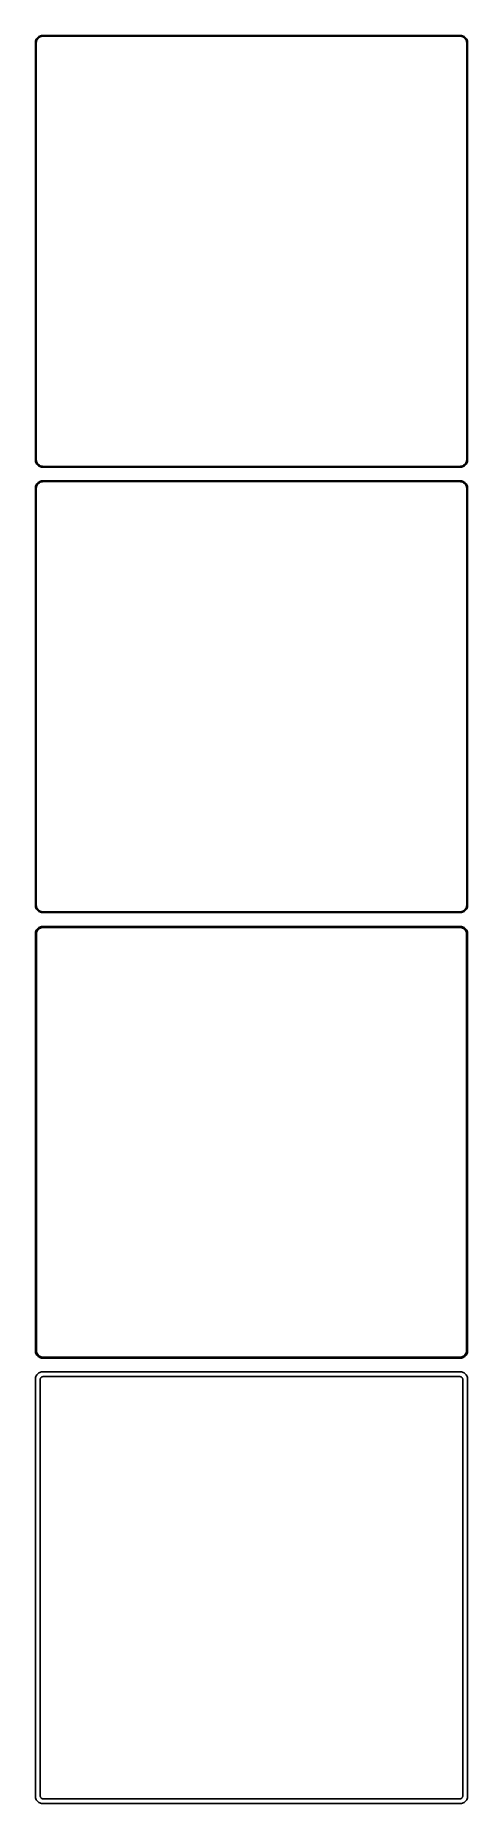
# Model space of a CAD drawing. Header units: metres. Extents: x -142 to 142, y 1034 to 2200.
import ezdxf

# ---------------------------------------------------------------- set-up
doc = ezdxf.new("R2010")
doc.units = ezdxf.units.M

msp = doc.modelspace()

# ---------------------------------------------------------------- linework, layer by layer
for p, q in [((-142.461, 2196.13), (-142.5, 2195.5)), ((-142.5, 2195.5), (-142.5, 1920.5)), ((-142.343, 2196.74), (-142.461, 2196.13)), ((-142.149, 2197.34), (-142.343, 2196.74)), ((-141.882, 2197.91), (-142.149, 2197.34)), ((-142, 2195.25), (-141.963, 2195.85)), ((-142, 1920.75), (-142, 2195.25)), ((-141.963, 2195.85), (-141.851, 2196.43)), ((-141.545, 2198.44), (-141.882, 2197.91)), ((-141.851, 2196.43), (-141.666, 2197)), ((-141.666, 2197), (-141.412, 2197.54)), ((-141.145, 2198.92), (-141.545, 2198.44)), ((-141.412, 2197.54), (-141.093, 2198.04)), ((-140.687, 2199.35), (-141.145, 2198.92)), ((-141.093, 2198.04), (-140.713, 2198.5)), ((-140.713, 2198.5), (-140.278, 2198.91)), ((-140.179, 2199.72), (-140.687, 2199.35)), ((-140.278, 2198.91), (-139.795, 2199.26)), ((-139.629, 2200.02), (-140.179, 2199.72)), ((-139.795, 2199.26), (-139.272, 2199.55)), ((-139.045, 2200.26), (-139.629, 2200.02)), ((-139.272, 2199.55), (-138.718, 2199.77)), ((-138.437, 2200.41), (-139.045, 2200.26)), ((-138.718, 2199.77), (-138.14, 2199.92)), ((-137.814, 2200.49), (-138.437, 2200.41)), ((-138.14, 2199.92), (-137.548, 2199.99)), ((137.814, 2200.49), (-137.814, 2200.49)), ((-137.548, 2199.99), (137.548, 2199.99)), ((137.548, 2199.99), (138.14, 2199.92)), ((138.437, 2200.41), (137.814, 2200.49)), ((138.14, 2199.92), (138.718, 2199.77)), ((139.045, 2200.26), (138.437, 2200.41)), ((138.718, 2199.77), (139.272, 2199.55)), ((139.629, 2200.02), (139.045, 2200.26)), ((139.272, 2199.55), (139.795, 2199.26)), ((140.179, 2199.72), (139.629, 2200.02)), ((139.795, 2199.26), (140.278, 2198.91)), ((140.687, 2199.35), (140.179, 2199.72)), ((140.278, 2198.91), (140.713, 2198.5)), ((141.145, 2198.92), (140.687, 2199.35)), ((140.713, 2198.5), (141.093, 2198.04)), ((141.093, 2198.04), (141.412, 2197.54)), ((141.545, 2198.44), (141.145, 2198.92)), ((141.412, 2197.54), (141.666, 2197)), ((141.882, 2197.91), (141.545, 2198.44)), ((141.666, 2197), (141.851, 2196.43)), ((141.851, 2196.43), (141.963, 2195.85)), ((142.149, 2197.34), (141.882, 2197.91)), ((141.963, 2195.85), (142, 2195.25)), ((142, 2195.25), (142, 1920.75)), ((142.343, 2196.74), (142.149, 2197.34)), ((142.461, 2196.13), (142.343, 2196.74)), ((142.5, 2195.5), (142.461, 2196.13)), ((142.5, 1920.5), (142.5, 2195.5)), ((-142.5, 1920.5), (-142.461, 1919.87)), ((-142.461, 1919.87), (-142.343, 1919.26)), ((-142.343, 1919.26), (-142.149, 1918.66)), ((-142.149, 1918.66), (-141.882, 1918.09)), ((-141.963, 1920.15), (-142, 1920.75)), ((-141.851, 1919.57), (-141.963, 1920.15)), ((-141.882, 1918.09), (-141.545, 1917.56)), ((-141.666, 1919), (-141.851, 1919.57)), ((-141.412, 1918.46), (-141.666, 1919)), ((-141.545, 1917.56), (-141.145, 1917.08)), ((-141.093, 1917.96), (-141.412, 1918.46)), ((-141.145, 1917.08), (-140.687, 1916.65)), ((-140.713, 1917.5), (-141.093, 1917.96)), ((-140.278, 1917.09), (-140.713, 1917.5)), ((-140.687, 1916.65), (-140.179, 1916.28)), ((-139.795, 1916.74), (-140.278, 1917.09)), ((-140.179, 1916.28), (-139.629, 1915.98)), ((-139.272, 1916.45), (-139.795, 1916.74)), ((-139.629, 1915.98), (-139.045, 1915.74)), ((-138.718, 1916.23), (-139.272, 1916.45)), ((-139.045, 1915.74), (-138.437, 1915.59)), ((-138.14, 1916.08), (-138.718, 1916.23)), ((-138.437, 1915.59), (-137.814, 1915.51)), ((-137.548, 1916.01), (-138.14, 1916.08)), ((-137.814, 1915.51), (137.814, 1915.51)), ((137.548, 1916.01), (-137.548, 1916.01)), ((138.14, 1916.08), (137.548, 1916.01)), ((137.814, 1915.51), (138.437, 1915.59)), ((138.718, 1916.23), (138.14, 1916.08)), ((138.437, 1915.59), (139.045, 1915.74)), ((139.272, 1916.45), (138.718, 1916.23)), ((139.045, 1915.74), (139.629, 1915.98)), ((139.795, 1916.74), (139.272, 1916.45)), ((139.629, 1915.98), (140.179, 1916.28)), ((140.278, 1917.09), (139.795, 1916.74)), ((140.179, 1916.28), (140.687, 1916.65)), ((140.713, 1917.5), (140.278, 1917.09)), ((140.687, 1916.65), (141.145, 1917.08)), ((141.093, 1917.96), (140.713, 1917.5)), ((141.412, 1918.46), (141.093, 1917.96)), ((141.145, 1917.08), (141.545, 1917.56)), ((141.666, 1919), (141.412, 1918.46)), ((141.545, 1917.56), (141.882, 1918.09)), ((141.851, 1919.57), (141.666, 1919)), ((141.963, 1920.15), (141.851, 1919.57)), ((141.882, 1918.09), (142.149, 1918.66)), ((142, 1920.75), (141.963, 1920.15)), ((142.149, 1918.66), (142.343, 1919.26)), ((142.343, 1919.26), (142.461, 1919.87)), ((142.461, 1919.87), (142.5, 1920.5)), ((-142.343, 1902.74), (-142.461, 1902.13)), ((-142.149, 1903.34), (-142.343, 1902.74)), ((-141.882, 1903.91), (-142.149, 1903.34)), ((-141.963, 1901.85), (-141.851, 1902.43)), ((-141.545, 1904.44), (-141.882, 1903.91)), ((-141.851, 1902.43), (-141.666, 1903)), ((-141.666, 1903), (-141.412, 1903.54)), ((-141.145, 1904.92), (-141.545, 1904.44)), ((-141.412, 1903.54), (-141.093, 1904.04)), ((-140.687, 1905.35), (-141.145, 1904.92)), ((-141.093, 1904.04), (-140.713, 1904.5)), ((-140.713, 1904.5), (-140.278, 1904.91)), ((-140.179, 1905.72), (-140.687, 1905.35)), ((-140.278, 1904.91), (-139.795, 1905.26)), ((-139.629, 1906.02), (-140.179, 1905.72)), ((-139.795, 1905.26), (-139.272, 1905.55)), ((-139.045, 1906.26), (-139.629, 1906.02)), ((-139.272, 1905.55), (-138.718, 1905.77)), ((-138.437, 1906.41), (-139.045, 1906.26)), ((-138.718, 1905.77), (-138.14, 1905.92)), ((-137.814, 1906.49), (-138.437, 1906.41)), ((-138.14, 1905.92), (-137.548, 1905.99)), ((137.814, 1906.49), (-137.814, 1906.49)), ((-137.548, 1905.99), (137.548, 1905.99)), ((137.548, 1905.99), (138.14, 1905.92)), ((138.437, 1906.41), (137.814, 1906.49)), ((138.14, 1905.92), (138.718, 1905.77)), ((139.045, 1906.26), (138.437, 1906.41)), ((138.718, 1905.77), (139.272, 1905.55)), ((139.629, 1906.02), (139.045, 1906.26)), ((139.272, 1905.55), (139.795, 1905.26)), ((140.179, 1905.72), (139.629, 1906.02)), ((139.795, 1905.26), (140.278, 1904.91)), ((140.687, 1905.35), (140.179, 1905.72)), ((140.278, 1904.91), (140.713, 1904.5)), ((141.145, 1904.92), (140.687, 1905.35)), ((140.713, 1904.5), (141.093, 1904.04)), ((141.093, 1904.04), (141.412, 1903.54)), ((141.545, 1904.44), (141.145, 1904.92)), ((141.412, 1903.54), (141.666, 1903)), ((141.882, 1903.91), (141.545, 1904.44)), ((141.666, 1903), (141.851, 1902.43)), ((141.851, 1902.43), (141.963, 1901.85)), ((142.149, 1903.34), (141.882, 1903.91)), ((142.343, 1902.74), (142.149, 1903.34)), ((142.461, 1902.13), (142.343, 1902.74)), ((-142.461, 1902.13), (-142.5, 1901.5)), ((-142.5, 1901.5), (-142.5, 1626.5)), ((-142, 1901.25), (-141.963, 1901.85)), ((-142, 1626.75), (-142, 1901.25)), ((141.963, 1901.85), (142, 1901.25)), ((142, 1901.25), (142, 1626.75)), ((142.5, 1901.5), (142.461, 1902.13)), ((142.5, 1626.5), (142.5, 1901.5)), ((-142.5, 1626.5), (-142.461, 1625.87)), ((-142.461, 1625.87), (-142.343, 1625.26)), ((-142.343, 1625.26), (-142.149, 1624.66)), ((-142.149, 1624.66), (-141.882, 1624.09)), ((-141.963, 1626.15), (-142, 1626.75)), ((-141.851, 1625.57), (-141.963, 1626.15)), ((-141.882, 1624.09), (-141.545, 1623.56)), ((-141.666, 1625), (-141.851, 1625.57)), ((-141.412, 1624.46), (-141.666, 1625)), ((-141.545, 1623.56), (-141.145, 1623.08)), ((-141.093, 1623.96), (-141.412, 1624.46)), ((-141.145, 1623.08), (-140.687, 1622.65)), ((-140.713, 1623.5), (-141.093, 1623.96)), ((-140.278, 1623.09), (-140.713, 1623.5)), ((-140.687, 1622.65), (-140.179, 1622.28)), ((-139.795, 1622.74), (-140.278, 1623.09)), ((-140.179, 1622.28), (-139.629, 1621.98)), ((-139.272, 1622.45), (-139.795, 1622.74)), ((-138.718, 1622.23), (-139.272, 1622.45)), ((-138.14, 1622.08), (-138.718, 1622.23)), ((138.718, 1622.23), (138.14, 1622.08)), ((139.272, 1622.45), (138.718, 1622.23)), ((139.795, 1622.74), (139.272, 1622.45)), ((139.629, 1621.98), (140.179, 1622.28)), ((140.278, 1623.09), (139.795, 1622.74)), ((140.179, 1622.28), (140.687, 1622.65)), ((140.713, 1623.5), (140.278, 1623.09)), ((140.687, 1622.65), (141.145, 1623.08)), ((141.093, 1623.96), (140.713, 1623.5)), ((141.412, 1624.46), (141.093, 1623.96)), ((141.145, 1623.08), (141.545, 1623.56)), ((141.666, 1625), (141.412, 1624.46)), ((141.545, 1623.56), (141.882, 1624.09)), ((141.851, 1625.57), (141.666, 1625)), ((141.963, 1626.15), (141.851, 1625.57)), ((141.882, 1624.09), (142.149, 1624.66)), ((142, 1626.75), (141.963, 1626.15)), ((142.149, 1624.66), (142.343, 1625.26)), ((142.343, 1625.26), (142.461, 1625.87)), ((142.461, 1625.87), (142.5, 1626.5)), ((-141.545, 1610.44), (-141.882, 1609.91)), ((-141.145, 1610.92), (-141.545, 1610.44)), ((-140.687, 1611.35), (-141.145, 1610.92)), ((-140.179, 1611.72), (-140.687, 1611.35)), ((-140.588, 1610.38), (-140.168, 1610.78)), ((-139.629, 1612.02), (-140.179, 1611.72)), ((-140.168, 1610.78), (-139.703, 1611.12)), ((-139.703, 1611.12), (-139.199, 1611.39)), ((-139.629, 1621.98), (-139.045, 1621.74)), ((-139.045, 1612.26), (-139.629, 1612.02)), ((-139.199, 1611.39), (-138.665, 1611.6)), ((-139.045, 1621.74), (-138.437, 1621.59)), ((-138.437, 1612.41), (-139.045, 1612.26)), ((-138.665, 1611.6), (-138.108, 1611.75)), ((-138.437, 1621.59), (-137.814, 1621.51)), ((-137.814, 1612.49), (-138.437, 1612.41)), ((-137.548, 1622.01), (-138.14, 1622.08)), ((-138.108, 1611.75), (-137.537, 1611.82)), ((-137.814, 1621.51), (137.814, 1621.51)), ((137.814, 1612.49), (-137.814, 1612.49)), ((137.548, 1622.01), (-137.548, 1622.01)), ((-137.537, 1611.82), (137.537, 1611.82)), ((137.537, 1611.82), (138.108, 1611.75)), ((138.14, 1622.08), (137.548, 1622.01)), ((137.814, 1621.51), (138.437, 1621.59)), ((138.437, 1612.41), (137.814, 1612.49)), ((138.108, 1611.75), (138.665, 1611.6)), ((138.437, 1621.59), (139.045, 1621.74)), ((139.045, 1612.26), (138.437, 1612.41)), ((138.665, 1611.6), (139.199, 1611.39)), ((139.045, 1621.74), (139.629, 1621.98)), ((139.629, 1612.02), (139.045, 1612.26)), ((139.199, 1611.39), (139.703, 1611.12)), ((140.179, 1611.72), (139.629, 1612.02)), ((139.703, 1611.12), (140.168, 1610.78)), ((140.168, 1610.78), (140.588, 1610.38)), ((140.687, 1611.35), (140.179, 1611.72)), ((141.145, 1610.92), (140.687, 1611.35)), ((141.545, 1610.44), (141.145, 1610.92)), ((141.882, 1609.91), (141.545, 1610.44)), ((-142.461, 1608.13), (-142.5, 1607.5)), ((-142.5, 1607.5), (-142.5, 1332.5)), ((-142.343, 1608.74), (-142.461, 1608.13)), ((-142.149, 1609.34), (-142.343, 1608.74)), ((-141.882, 1609.91), (-142.149, 1609.34)), ((-141.828, 1607.25), (-141.792, 1607.82)), ((-141.828, 1332.75), (-141.828, 1607.25)), ((-141.792, 1607.82), (-141.685, 1608.39)), ((-141.685, 1608.39), (-141.507, 1608.94)), ((-141.507, 1608.94), (-141.262, 1609.46)), ((-141.262, 1609.46), (-140.954, 1609.94)), ((-140.954, 1609.94), (-140.588, 1610.38)), ((140.588, 1610.38), (140.954, 1609.94)), ((140.954, 1609.94), (141.262, 1609.46)), ((141.262, 1609.46), (141.507, 1608.94)), ((141.507, 1608.94), (141.685, 1608.39)), ((141.685, 1608.39), (141.792, 1607.82)), ((141.792, 1607.82), (141.828, 1607.25)), ((141.828, 1607.25), (141.828, 1332.75)), ((142.149, 1609.34), (141.882, 1609.91)), ((142.343, 1608.74), (142.149, 1609.34)), ((142.461, 1608.13), (142.343, 1608.74)), ((142.5, 1607.5), (142.461, 1608.13)), ((142.5, 1332.5), (142.5, 1607.5)), ((-142.5, 1332.5), (-142.461, 1331.87)), ((-142.461, 1331.87), (-142.343, 1331.26)), ((-142.343, 1331.26), (-142.149, 1330.66)), ((-142.149, 1330.66), (-141.882, 1330.09)), ((-141.792, 1332.18), (-141.828, 1332.75)), ((-141.685, 1331.61), (-141.792, 1332.18)), ((-141.507, 1331.06), (-141.685, 1331.61)), ((-141.262, 1330.54), (-141.507, 1331.06)), ((-140.954, 1330.06), (-141.262, 1330.54)), ((141.262, 1330.54), (140.954, 1330.06)), ((141.507, 1331.06), (141.262, 1330.54)), ((141.685, 1331.61), (141.507, 1331.06)), ((141.792, 1332.18), (141.685, 1331.61)), ((141.828, 1332.75), (141.792, 1332.18)), ((141.882, 1330.09), (142.149, 1330.66)), ((142.149, 1330.66), (142.343, 1331.26)), ((142.343, 1331.26), (142.461, 1331.87)), ((142.461, 1331.87), (142.5, 1332.5)), ((-141.882, 1330.09), (-141.545, 1329.56)), ((-141.545, 1329.56), (-141.145, 1329.08)), ((-141.145, 1329.08), (-140.687, 1328.65)), ((-140.588, 1329.62), (-140.954, 1330.06)), ((-140.687, 1328.65), (-140.179, 1328.28)), ((-140.168, 1329.22), (-140.588, 1329.62)), ((-140.179, 1328.28), (-139.629, 1327.98)), ((-139.703, 1328.88), (-140.168, 1329.22)), ((-139.199, 1328.61), (-139.703, 1328.88)), ((-139.629, 1327.98), (-139.045, 1327.74)), ((-138.665, 1328.4), (-139.199, 1328.61)), ((-139.045, 1327.74), (-138.437, 1327.59)), ((-138.108, 1328.25), (-138.665, 1328.4)), ((-138.437, 1327.59), (-137.814, 1327.51)), ((-137.537, 1328.18), (-138.108, 1328.25)), ((-137.814, 1327.51), (137.814, 1327.51)), ((137.537, 1328.18), (-137.537, 1328.18)), ((138.108, 1328.25), (137.537, 1328.18)), ((137.814, 1327.51), (138.437, 1327.59)), ((138.665, 1328.4), (138.108, 1328.25)), ((138.437, 1327.59), (139.045, 1327.74)), ((139.199, 1328.61), (138.665, 1328.4)), ((139.045, 1327.74), (139.629, 1327.98)), ((139.703, 1328.88), (139.199, 1328.61)), ((139.629, 1327.98), (140.179, 1328.28)), ((140.168, 1329.22), (139.703, 1328.88)), ((140.588, 1329.62), (140.168, 1329.22)), ((140.179, 1328.28), (140.687, 1328.65)), ((140.954, 1330.06), (140.588, 1329.62)), ((140.687, 1328.65), (141.145, 1329.08)), ((141.145, 1329.08), (141.545, 1329.56)), ((141.545, 1329.56), (141.882, 1330.09)), ((-142.461, 1314.13), (-142.5, 1313.5)), ((-142.5, 1313.5), (-142.5, 1038.5)), ((-142.343, 1314.74), (-142.461, 1314.13)), ((-142.149, 1315.34), (-142.343, 1314.74)), ((-141.882, 1315.91), (-142.149, 1315.34)), ((-141.545, 1316.44), (-141.882, 1315.91)), ((-141.145, 1316.92), (-141.545, 1316.44)), ((-140.687, 1317.35), (-141.145, 1316.92)), ((-140.179, 1317.72), (-140.687, 1317.35)), ((-139.629, 1318.02), (-140.179, 1317.72)), ((-139.045, 1318.26), (-139.629, 1318.02)), ((-139.36, 1313.25), (-139.343, 1313.51)), ((-139.36, 1038.75), (-139.36, 1313.25)), ((-139.343, 1313.51), (-139.293, 1313.77)), ((-139.293, 1313.77), (-139.211, 1314.03)), ((-139.211, 1314.03), (-139.099, 1314.27)), ((-139.099, 1314.27), (-138.957, 1314.49)), ((-138.437, 1318.41), (-139.045, 1318.26)), ((-138.957, 1314.49), (-138.788, 1314.69)), ((-138.788, 1314.69), (-138.595, 1314.88)), ((-138.595, 1314.88), (-138.38, 1315.03)), ((-137.814, 1318.49), (-138.437, 1318.41)), ((-138.38, 1315.03), (-138.148, 1315.16)), ((-138.148, 1315.16), (-137.902, 1315.26)), ((-137.902, 1315.26), (-137.645, 1315.32)), ((137.814, 1318.49), (-137.814, 1318.49)), ((-137.645, 1315.32), (-137.382, 1315.36)), ((-137.382, 1315.36), (137.382, 1315.36)), ((137.382, 1315.36), (137.645, 1315.32)), ((137.645, 1315.32), (137.902, 1315.26)), ((138.437, 1318.41), (137.814, 1318.49)), ((137.902, 1315.26), (138.148, 1315.16)), ((138.148, 1315.16), (138.38, 1315.03)), ((138.38, 1315.03), (138.595, 1314.88)), ((139.045, 1318.26), (138.437, 1318.41)), ((138.595, 1314.88), (138.788, 1314.69)), ((138.788, 1314.69), (138.957, 1314.49)), ((138.957, 1314.49), (139.099, 1314.27)), ((139.629, 1318.02), (139.045, 1318.26)), ((139.099, 1314.27), (139.211, 1314.03)), ((139.211, 1314.03), (139.293, 1313.77)), ((139.293, 1313.77), (139.343, 1313.51)), ((139.343, 1313.51), (139.36, 1313.25)), ((139.36, 1313.25), (139.36, 1038.75)), ((140.179, 1317.72), (139.629, 1318.02)), ((140.687, 1317.35), (140.179, 1317.72)), ((141.145, 1316.92), (140.687, 1317.35)), ((141.545, 1316.44), (141.145, 1316.92)), ((141.882, 1315.91), (141.545, 1316.44)), ((142.149, 1315.34), (141.882, 1315.91)), ((142.343, 1314.74), (142.149, 1315.34)), ((142.461, 1314.13), (142.343, 1314.74)), ((142.5, 1313.5), (142.461, 1314.13)), ((142.5, 1038.5), (142.5, 1313.5)), ((-139.343, 1038.49), (-139.36, 1038.75)), ((139.36, 1038.75), (139.343, 1038.49)), ((-142.5, 1038.5), (-142.461, 1037.87)), ((-142.461, 1037.87), (-142.343, 1037.26)), ((-142.343, 1037.26), (-142.149, 1036.66)), ((-142.149, 1036.66), (-141.882, 1036.09)), ((-141.882, 1036.09), (-141.545, 1035.56)), ((-141.545, 1035.56), (-141.145, 1035.08)), ((-141.145, 1035.08), (-140.687, 1034.65)), ((-140.687, 1034.65), (-140.179, 1034.28)), ((-140.179, 1034.28), (-139.629, 1033.98)), ((-139.629, 1033.98), (-139.045, 1033.74)), ((-139.293, 1038.23), (-139.343, 1038.49)), ((-139.211, 1037.97), (-139.293, 1038.23)), ((-139.099, 1037.73), (-139.211, 1037.97)), ((-138.957, 1037.51), (-139.099, 1037.73)), ((-139.045, 1033.74), (-138.437, 1033.59)), ((-138.788, 1037.31), (-138.957, 1037.51)), ((-138.595, 1037.12), (-138.788, 1037.31)), ((-138.38, 1036.97), (-138.595, 1037.12)), ((-138.437, 1033.59), (-137.814, 1033.51)), ((-138.148, 1036.84), (-138.38, 1036.97)), ((-137.902, 1036.74), (-138.148, 1036.84)), ((-137.645, 1036.68), (-137.902, 1036.74)), ((-137.814, 1033.51), (137.814, 1033.51)), ((-137.382, 1036.64), (-137.645, 1036.68)), ((137.382, 1036.64), (-137.382, 1036.64)), ((137.645, 1036.68), (137.382, 1036.64)), ((137.902, 1036.74), (137.645, 1036.68)), ((137.814, 1033.51), (138.437, 1033.59)), ((138.148, 1036.84), (137.902, 1036.74)), ((138.38, 1036.97), (138.148, 1036.84)), ((138.595, 1037.12), (138.38, 1036.97)), ((138.437, 1033.59), (139.045, 1033.74)), ((138.788, 1037.31), (138.595, 1037.12)), ((138.957, 1037.51), (138.788, 1037.31)), ((139.099, 1037.73), (138.957, 1037.51)), ((139.045, 1033.74), (139.629, 1033.98)), ((139.211, 1037.97), (139.099, 1037.73)), ((139.293, 1038.23), (139.211, 1037.97)), ((139.343, 1038.49), (139.293, 1038.23)), ((139.629, 1033.98), (140.179, 1034.28)), ((140.179, 1034.28), (140.687, 1034.65)), ((140.687, 1034.65), (141.145, 1035.08)), ((141.145, 1035.08), (141.545, 1035.56)), ((141.545, 1035.56), (141.882, 1036.09)), ((141.882, 1036.09), (142.149, 1036.66)), ((142.149, 1036.66), (142.343, 1037.26)), ((142.343, 1037.26), (142.461, 1037.87)), ((142.461, 1037.87), (142.5, 1038.5))]:
    msp.add_line(p, q)

doc.saveas('drawing.dxf')
